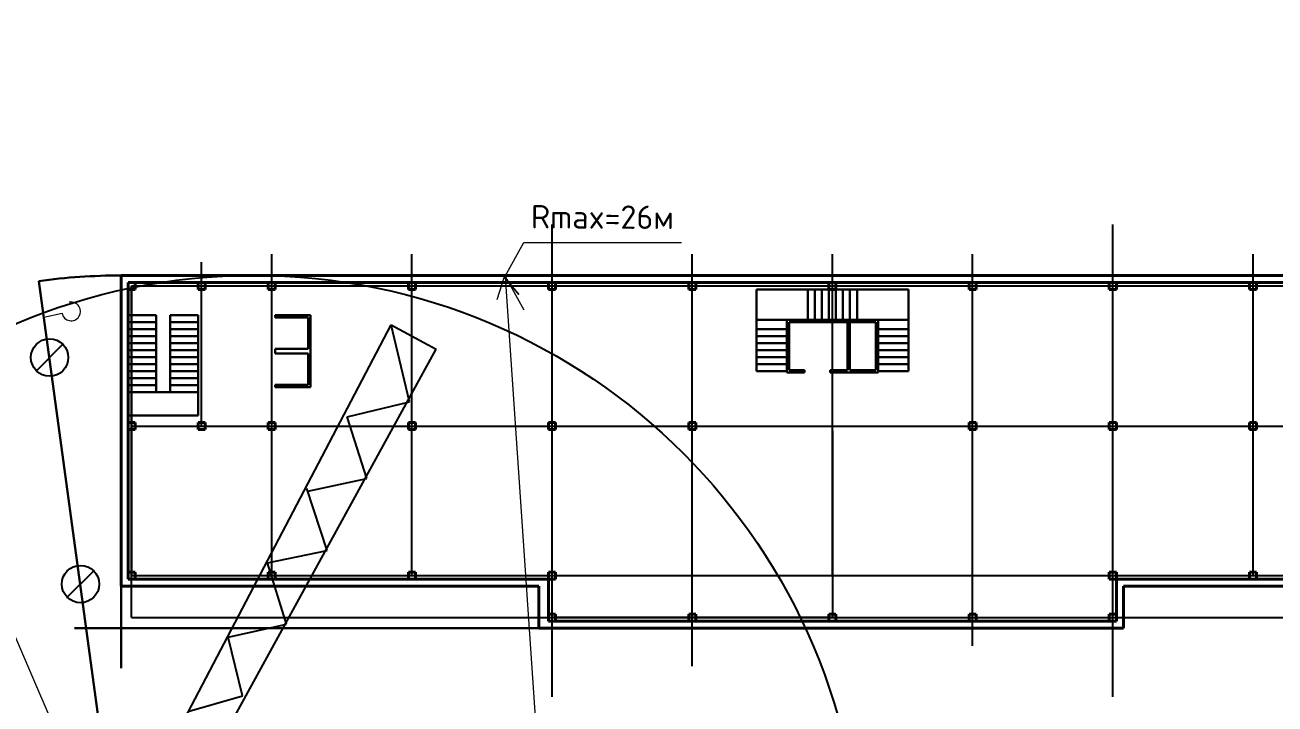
# Model space of a CAD drawing. Header units: millimetres. Extents: x -782 to 10910, y 3841 to 9763.
# Drawn here: x 1701 to 1808, y 7221.9 to 7280 of the extents above; entities that cross this region are included whole.
import ezdxf

# ---------------------------------------------------------------- set-up
doc = ezdxf.new("R2010")
doc.units = ezdxf.units.MM
doc.layers.add('1', color=7, linetype='Continuous')
doc.layers.add('тонкая', color=7, linetype='Continuous')
doc.styles.add('Isocpeur', font='isocpeur.ttf')

msp = doc.modelspace()

# ---------------------------------------------------------------- linework, layer by layer
at = {"lineweight": 13}
for p, q in [((1709.199057, 7206.584232), (1677.62438, 7280.024331)), ((1709.199057, 7206.584232), (1677.62438, 7280.024331)), ((1742.06722, 7258.529158), (1743.675394, 7261.405284)), ((1743.675394, 7261.405284), (1757.187297, 7261.405284)), ((1742.06722, 7258.529158), (1743.675394, 7255.653032)), ((1702.576554, 7255.026697), (1704.144492, 7255.345382))]:
    msp.add_line(p, q, dxfattribs=at)
at = {"lineweight": 25}
for p, q in [((1746.099057, 7222.526962), (1746.099057, 7262.959917)), ((1794.099057, 7222.526962), (1794.099057, 7262.959917)), ((1722.099057, 7232.890508), (1722.099057, 7260.417036)), ((1734.099057, 7232.890508), (1734.099057, 7260.417036)), ((1758.099057, 7225.138682), (1758.099057, 7260.417036)), ((1770.099057, 7232.890508), (1770.099057, 7260.417036)), ((1782.099057, 7226.879307), (1782.099057, 7260.417036)), ((1806.099057, 7232.890508), (1806.099057, 7260.417036)), ((1716.099057, 7245.690508), (1716.099057, 7259.72113)), ((1710.099057, 7229.290508), (1710.099057, 7257.690508)), ((1710.099057, 7257.690508), (1830.099057, 7257.690508)), ((1710.099057, 7257.690508), (1710.099057, 7232.890508)), ((1710.099057, 7257.690508), (1710.099057, 7245.690508)), ((1704.214412, 7252.691116), (1701.951674, 7250.428378)), ((1703.083043, 7251.559747), (1704.214412, 7252.691116)), ((1710.099057, 7247.989923), (1710.099057, 7248.589923)), ((1710.099057, 7245.690508), (1830.099057, 7245.690508)), ((1710.099057, 7245.690508), (1716.099057, 7245.690508)), ((1770.099057, 7245.290508), (1770.099057, 7229.290508)), ((1706.859384, 7233.296013), (1704.596646, 7231.033275)), ((1706.859384, 7233.296013), (1704.596646, 7231.033275)), ((1705.728015, 7232.164644), (1706.859384, 7233.296013)), ((1705.728015, 7232.164644), (1706.859384, 7233.296013)), ((1710.099057, 7232.890508), (1830.099057, 7232.890508)), ((1710.099057, 7232.890508), (1722.099057, 7232.890508)), ((1710.099057, 7229.290508), (1830.099057, 7229.290508)), ((1770.099057, 7229.290508), (1746.099057, 7229.290508)), ((1746.099057, 7229.290508), (1794.099057, 7229.290508))]:
    msp.add_line(p, q, dxfattribs=at)
at = {"lineweight": 30}
for p, q in [((1702.15572, 7258.105018), (1709.199057, 7206.584232)), ((1702.15572, 7258.105018), (1709.199057, 7206.584232)), ((1770.099057, 7257.390508), (1763.599057, 7257.390508)), ((1763.599057, 7257.390508), (1763.599057, 7250.390508)), ((1770.099057, 7257.390508), (1767.999057, 7257.390508)), ((1767.999057, 7257.390508), (1767.999057, 7254.790508)), ((1768.599057, 7257.390508), (1768.599057, 7254.790508)), ((1769.199057, 7257.390508), (1769.199057, 7254.790508)), ((1769.799057, 7257.390508), (1769.799057, 7254.790508)), ((1770.099057, 7257.390508), (1776.599057, 7257.390508)), ((1770.399057, 7257.390508), (1770.399057, 7254.790508)), ((1770.999057, 7257.390508), (1770.999057, 7254.790508)), ((1772.199057, 7257.390508), (1771.599057, 7257.390508)), ((1771.599057, 7257.390508), (1771.599057, 7254.790508)), ((1772.199057, 7254.790508), (1772.199057, 7257.390508)), ((1776.599057, 7257.390508), (1776.599057, 7250.390508)), ((1709.799057, 7255.189923), (1712.199057, 7255.189923)), ((1709.799057, 7255.189923), (1709.799057, 7246.589923)), ((1712.199057, 7248.589923), (1712.199057, 7255.189923)), ((1713.399057, 7248.589923), (1713.399057, 7255.189923)), ((1713.399057, 7255.189923), (1715.799057, 7255.189923)), ((1715.799057, 7246.589923), (1715.799057, 7255.189923)), ((1722.399057, 7255.190508), (1725.419057, 7255.190508)), ((1722.399057, 7254.990508), (1722.399057, 7255.190508)), ((1725.219057, 7254.990508), (1722.399057, 7254.990508)), ((1725.219057, 7252.290508), (1725.219057, 7254.990508)), ((1725.419057, 7255.190508), (1725.419057, 7249.010508)), ((1712.199057, 7254.589923), (1709.799057, 7254.589923)), ((1712.199057, 7253.989923), (1709.799057, 7253.989923)), ((1715.799057, 7254.589923), (1713.399057, 7254.589923)), ((1715.799057, 7253.989923), (1713.399057, 7253.989923)), ((1766.849057, 7254.790508), (1763.599057, 7254.790508)), ((1763.599057, 7254.790508), (1776.599057, 7254.790508)), ((1763.599057, 7253.990508), (1766.199057, 7253.990508)), ((1766.199057, 7250.390508), (1766.199057, 7254.790508)), ((1766.199057, 7254.790508), (1766.199057, 7250.270508)), ((1773.999057, 7254.790508), (1766.199057, 7254.790508)), ((1766.199057, 7254.790508), (1766.799057, 7254.790508)), ((1766.399057, 7250.470508), (1766.399057, 7254.590508)), ((1766.399057, 7254.590508), (1773.799057, 7254.590508)), ((1767.999057, 7254.790508), (1772.199057, 7254.790508)), ((1771.599057, 7254.590508), (1771.399057, 7254.590508)), ((1771.399057, 7254.590508), (1771.399057, 7250.470508)), ((1771.599057, 7250.470508), (1771.599057, 7254.590508)), ((1773.799057, 7254.590508), (1773.799057, 7250.470508)), ((1773.999057, 7250.390508), (1773.999057, 7254.790508)), ((1773.999057, 7250.270508), (1773.999057, 7254.790508)), ((1773.999057, 7253.990508), (1776.599057, 7253.990508)), ((1712.199057, 7253.389923), (1709.799057, 7253.389923)), ((1712.199057, 7252.789923), (1709.799057, 7252.789923)), ((1715.799057, 7253.389923), (1713.399057, 7253.389923)), ((1715.799057, 7252.789923), (1713.399057, 7252.789923)), ((1763.599057, 7253.390508), (1766.199057, 7253.390508)), ((1763.599057, 7252.790508), (1766.199057, 7252.790508)), ((1773.999057, 7253.390508), (1776.599057, 7253.390508)), ((1773.999057, 7252.790508), (1776.599057, 7252.790508)), ((1712.199057, 7252.189923), (1709.799057, 7252.189923)), ((1715.799057, 7252.189923), (1713.399057, 7252.189923)), ((1722.399057, 7252.290508), (1725.219057, 7252.290508)), ((1722.399057, 7251.890508), (1722.399057, 7252.290508)), ((1725.219057, 7251.890508), (1722.399057, 7251.890508)), ((1725.219057, 7251.890508), (1725.219057, 7249.210508)), ((1763.599057, 7252.190508), (1766.199057, 7252.190508)), ((1773.999057, 7252.190508), (1776.599057, 7252.190508)), ((1712.199057, 7251.589923), (1709.799057, 7251.589923)), ((1712.199057, 7250.989923), (1709.799057, 7250.989923)), ((1715.799057, 7251.589923), (1713.399057, 7251.589923)), ((1715.799057, 7250.989923), (1713.399057, 7250.989923)), ((1763.599057, 7251.590508), (1766.199057, 7251.590508)), ((1763.599057, 7250.990508), (1766.199057, 7250.990508)), ((1773.999057, 7251.590508), (1776.599057, 7251.590508)), ((1773.999057, 7250.390508), (1773.999057, 7250.990508)), ((1773.999057, 7250.990508), (1776.599057, 7250.990508)), ((1712.199057, 7250.389923), (1709.799057, 7250.389923)), ((1712.199057, 7249.789923), (1709.799057, 7249.789923)), ((1715.799057, 7250.389923), (1713.399057, 7250.389923)), ((1715.799057, 7249.789923), (1713.399057, 7249.789923)), ((1763.599057, 7250.390508), (1766.199057, 7250.390508)), ((1766.199057, 7250.270508), (1766.399057, 7250.270508)), ((1766.199057, 7250.270508), (1767.699057, 7250.270508)), ((1767.699057, 7250.470508), (1766.399057, 7250.470508)), ((1767.699057, 7250.270508), (1767.699057, 7250.470508)), ((1771.399057, 7250.470508), (1769.899057, 7250.470508)), ((1769.899057, 7250.470508), (1769.899057, 7250.270508)), ((1769.899057, 7250.270508), (1773.999057, 7250.270508)), ((1773.799057, 7250.470508), (1771.599057, 7250.470508)), ((1773.999057, 7250.390508), (1776.599057, 7250.390508)), ((1712.199057, 7249.189923), (1709.799057, 7249.189923)), ((1709.799057, 7248.589923), (1712.199057, 7248.589923)), ((1712.199057, 7248.589923), (1709.799057, 7248.589923)), ((1712.199057, 7248.589923), (1713.399057, 7248.589923)), ((1715.799057, 7249.189923), (1713.399057, 7249.189923)), ((1713.399057, 7248.589923), (1715.799057, 7248.589923)), ((1722.399057, 7249.010508), (1722.399057, 7249.210508)), ((1722.399057, 7249.210508), (1725.219057, 7249.210508)), ((1725.419057, 7249.010508), (1722.399057, 7249.010508)), ((1709.799057, 7246.589923), (1715.799057, 7246.589923)), ((1709.199057, 7231.990508), (1709.199057, 7224.9669)), ((1744.949979, 7228.390508), (1705.20175, 7228.390508))]:
    msp.add_line(p, q, dxfattribs=at)
at = {"lineweight": 40}
for p, q in [((1830.999057, 7258.590508), (1709.199057, 7258.590508)), ((1709.199057, 7258.590508), (1709.199057, 7231.990508)), ((1710.399057, 7257.990508), (1709.799057, 7257.990508)), ((1709.799057, 7257.990508), (1709.799057, 7257.390508)), ((1709.799057, 7257.990508), (1709.799057, 7232.590508)), ((1830.399057, 7257.990508), (1709.799057, 7257.990508)), ((1709.799057, 7257.390508), (1710.399057, 7257.390508)), ((1710.399057, 7257.390508), (1710.399057, 7257.990508)), ((1716.399057, 7257.990508), (1715.799057, 7257.990508)), ((1715.799057, 7257.990508), (1715.799057, 7257.390508)), ((1715.799057, 7257.390508), (1716.399057, 7257.390508)), ((1716.399057, 7257.390508), (1716.399057, 7257.990508)), ((1722.399057, 7257.990508), (1721.799057, 7257.990508)), ((1721.799057, 7257.990508), (1721.799057, 7257.390508)), ((1721.799057, 7257.390508), (1722.399057, 7257.390508)), ((1722.399057, 7257.390508), (1722.399057, 7257.990508)), ((1734.399057, 7257.990508), (1733.799057, 7257.990508)), ((1733.799057, 7257.990508), (1733.799057, 7257.390508)), ((1733.799057, 7257.390508), (1734.399057, 7257.390508)), ((1734.399057, 7257.390508), (1734.399057, 7257.990508)), ((1746.399057, 7257.990508), (1745.799057, 7257.990508)), ((1745.799057, 7257.990508), (1745.799057, 7257.390508)), ((1745.799057, 7257.390508), (1746.399057, 7257.390508)), ((1746.399057, 7257.390508), (1746.399057, 7257.990508)), ((1758.399057, 7257.990508), (1757.799057, 7257.990508)), ((1757.799057, 7257.990508), (1757.799057, 7257.390508)), ((1757.799057, 7257.390508), (1758.399057, 7257.390508)), ((1758.399057, 7257.390508), (1758.399057, 7257.990508)), ((1770.399057, 7257.990508), (1769.799057, 7257.990508)), ((1769.799057, 7257.990508), (1769.799057, 7257.390508)), ((1769.799057, 7257.390508), (1769.799057, 7257.990508)), ((1769.799057, 7257.990508), (1770.399057, 7257.990508)), ((1769.799057, 7257.390508), (1770.399057, 7257.390508)), ((1770.399057, 7257.390508), (1769.799057, 7257.390508)), ((1770.399057, 7257.390508), (1770.399057, 7257.990508)), ((1770.399057, 7257.990508), (1770.399057, 7257.390508)), ((1781.799057, 7257.390508), (1781.799057, 7257.990508)), ((1781.799057, 7257.990508), (1782.399057, 7257.990508)), ((1782.399057, 7257.390508), (1781.799057, 7257.390508)), ((1782.399057, 7257.990508), (1782.399057, 7257.390508)), ((1793.799057, 7257.390508), (1793.799057, 7257.990508)), ((1793.799057, 7257.990508), (1794.399057, 7257.990508)), ((1794.399057, 7257.390508), (1793.799057, 7257.390508)), ((1794.399057, 7257.990508), (1794.399057, 7257.390508)), ((1805.799057, 7257.390508), (1805.799057, 7257.990508)), ((1805.799057, 7257.990508), (1806.399057, 7257.990508)), ((1806.399057, 7257.390508), (1805.799057, 7257.390508)), ((1806.399057, 7257.990508), (1806.399057, 7257.390508)), ((1709.799057, 7248.589923), (1709.799057, 7246.589923)), ((1710.399057, 7245.990508), (1709.799057, 7245.990508)), ((1709.799057, 7245.990508), (1709.799057, 7245.390508)), ((1709.799057, 7245.390508), (1710.399057, 7245.390508)), ((1710.399057, 7245.390508), (1710.399057, 7245.990508)), ((1716.399057, 7245.990508), (1715.799057, 7245.990508)), ((1715.799057, 7245.990508), (1715.799057, 7245.390508)), ((1715.799057, 7245.390508), (1716.399057, 7245.390508)), ((1716.399057, 7245.390508), (1716.399057, 7245.990508)), ((1722.399057, 7245.990508), (1721.799057, 7245.990508)), ((1721.799057, 7245.990508), (1721.799057, 7245.390508)), ((1721.799057, 7245.390508), (1722.399057, 7245.390508)), ((1722.399057, 7245.390508), (1722.399057, 7245.990508)), ((1734.399057, 7245.990508), (1733.799057, 7245.990508)), ((1733.799057, 7245.990508), (1733.799057, 7245.390508)), ((1733.799057, 7245.390508), (1734.399057, 7245.390508)), ((1734.399057, 7245.390508), (1734.399057, 7245.990508)), ((1746.399057, 7245.990508), (1745.799057, 7245.990508)), ((1745.799057, 7245.990508), (1745.799057, 7245.390508)), ((1745.799057, 7245.390508), (1746.399057, 7245.390508)), ((1746.399057, 7245.390508), (1746.399057, 7245.990508)), ((1758.399057, 7245.990508), (1757.799057, 7245.990508)), ((1757.799057, 7245.990508), (1757.799057, 7245.390508)), ((1757.799057, 7245.390508), (1758.399057, 7245.390508)), ((1758.399057, 7245.390508), (1758.399057, 7245.990508)), ((1781.799057, 7245.390508), (1781.799057, 7245.990508)), ((1781.799057, 7245.990508), (1782.399057, 7245.990508)), ((1782.399057, 7245.390508), (1781.799057, 7245.390508)), ((1782.399057, 7245.990508), (1782.399057, 7245.390508)), ((1793.799057, 7245.390508), (1793.799057, 7245.990508)), ((1793.799057, 7245.990508), (1794.399057, 7245.990508)), ((1794.399057, 7245.390508), (1793.799057, 7245.390508)), ((1794.399057, 7245.990508), (1794.399057, 7245.390508)), ((1805.799057, 7245.390508), (1805.799057, 7245.990508)), ((1805.799057, 7245.990508), (1806.399057, 7245.990508)), ((1806.399057, 7245.390508), (1805.799057, 7245.390508)), ((1806.399057, 7245.990508), (1806.399057, 7245.390508)), ((1710.399057, 7233.190508), (1709.799057, 7233.190508)), ((1709.799057, 7233.190508), (1709.799057, 7232.590508)), ((1709.799057, 7232.590508), (1710.399057, 7232.590508)), ((1745.799057, 7232.590508), (1709.799057, 7232.590508)), ((1710.399057, 7232.590508), (1710.399057, 7233.190508)), ((1722.399057, 7233.190508), (1721.799057, 7233.190508)), ((1721.799057, 7233.190508), (1721.799057, 7232.590508)), ((1721.799057, 7232.590508), (1722.399057, 7232.590508)), ((1722.399057, 7232.590508), (1722.399057, 7233.190508)), ((1734.399057, 7233.190508), (1733.799057, 7233.190508)), ((1733.799057, 7233.190508), (1733.799057, 7232.590508)), ((1733.799057, 7232.590508), (1734.399057, 7232.590508)), ((1734.399057, 7232.590508), (1734.399057, 7233.190508)), ((1746.399057, 7233.190508), (1745.799057, 7233.190508)), ((1745.799057, 7233.190508), (1745.799057, 7232.590508)), ((1745.799057, 7232.590508), (1746.399057, 7232.590508)), ((1745.799057, 7232.590508), (1745.799057, 7228.990508)), ((1746.399057, 7232.590508), (1746.399057, 7233.190508)), ((1793.799057, 7232.590508), (1793.799057, 7233.190508)), ((1793.799057, 7233.190508), (1794.399057, 7233.190508)), ((1794.399057, 7232.590508), (1793.799057, 7232.590508)), ((1794.399057, 7233.190508), (1794.399057, 7232.590508)), ((1794.399057, 7228.990508), (1794.399057, 7232.590508)), ((1794.399057, 7232.590508), (1830.399057, 7232.590508)), ((1805.799057, 7232.590508), (1805.799057, 7233.190508)), ((1805.799057, 7233.190508), (1806.399057, 7233.190508)), ((1806.399057, 7232.590508), (1805.799057, 7232.590508)), ((1806.399057, 7233.190508), (1806.399057, 7232.590508)), ((1744.949979, 7231.990508), (1709.199057, 7231.990508)), ((1744.949979, 7231.990508), (1744.949979, 7228.390508)), ((1830.999057, 7231.990508), (1794.999057, 7231.990508)), ((1794.999057, 7231.990508), (1794.999057, 7228.990508)), ((1746.399057, 7229.590508), (1745.799057, 7229.590508)), ((1745.799057, 7229.590508), (1745.799057, 7228.990508)), ((1746.399057, 7228.990508), (1746.399057, 7229.590508)), ((1758.399057, 7229.590508), (1757.799057, 7229.590508)), ((1757.799057, 7229.590508), (1757.799057, 7228.990508)), ((1758.399057, 7228.990508), (1758.399057, 7229.590508)), ((1770.399057, 7229.590508), (1769.799057, 7229.590508)), ((1769.799057, 7229.590508), (1769.799057, 7228.990508)), ((1769.799057, 7228.990508), (1769.799057, 7229.590508)), ((1769.799057, 7229.590508), (1770.399057, 7229.590508)), ((1770.399057, 7228.990508), (1770.399057, 7229.590508)), ((1770.399057, 7229.590508), (1770.399057, 7228.990508)), ((1781.799057, 7228.990508), (1781.799057, 7229.590508)), ((1781.799057, 7229.590508), (1782.399057, 7229.590508)), ((1782.399057, 7229.590508), (1782.399057, 7228.990508)), ((1793.799057, 7228.990508), (1793.799057, 7229.590508)), ((1793.799057, 7229.590508), (1794.399057, 7229.590508)), ((1794.399057, 7229.590508), (1794.399057, 7228.990508)), ((1794.999057, 7228.390508), (1744.949979, 7228.390508)), ((1745.799057, 7228.990508), (1746.399057, 7228.990508)), ((1745.799057, 7228.990508), (1794.399057, 7228.990508)), ((1757.799057, 7228.990508), (1758.399057, 7228.990508)), ((1769.799057, 7228.990508), (1770.399057, 7228.990508)), ((1770.399057, 7228.990508), (1769.799057, 7228.990508)), ((1782.399057, 7228.990508), (1781.799057, 7228.990508)), ((1794.399057, 7228.990508), (1793.799057, 7228.990508)), ((1794.999057, 7228.990508), (1794.999057, 7228.390508))]:
    msp.add_line(p, q, dxfattribs=at)
at = {"lineweight": 18}
for p, q in [((1742.001594, 7258.46429), (1741.375942, 7256.485059)), ((1743.258474, 7256.940625), (1742.001594, 7258.46429)), ((1742.03152, 7258.428012), (1743.258474, 7256.940625))]:
    msp.add_line(p, q, dxfattribs=at)
at = {"lineweight": 20}
msp.add_line((1742.092882, 7258.46429), (1745.622691, 7206.584232), dxfattribs=at)
at = {"color": 0, "lineweight": 25, "ltscale": 100}
for p, q in [((1733.890475, 7247.779565), (1732.314445, 7254.351889)), ((1728.549543, 7246.490307), (1733.890475, 7247.779565)), ((1730.242793, 7241.202238), (1728.549543, 7246.490307)), ((1725.190802, 7240.131204), (1730.242793, 7241.202238)), ((1726.833685, 7235.037983), (1725.098818, 7240.349068)), ((1721.740078, 7233.989964), (1726.833685, 7235.037983)), ((1723.353855, 7228.745848), (1721.740078, 7233.989964)), ((1718.381338, 7227.630861), (1723.353855, 7228.745848)), ((1719.601664, 7222.60434), (1718.381338, 7227.630861)), ((1715.022597, 7221.271757), (1719.601664, 7222.60434))]:
    msp.add_line(p, q, dxfattribs=at)
at = {"lineweight": -3}
msp.add_circle((1720.55414, 7206.584232), 52.006276, dxfattribs=at)
at = {"lineweight": 25}
for centre in [(1703.083043, 7251.559747), (1705.728015, 7232.164644), (1705.728015, 7232.164644)]:
    msp.add_circle(centre, 1.599997, dxfattribs=at)
at = {"lineweight": 30}
msp.add_arc((1709.199057, 7206.584232), 52, 90, 97.78457087, dxfattribs=at)
at = {"lineweight": 13}
msp.add_arc((1704.928461, 7255.504725), 0.799999, 191.48893304, 101.48893304, dxfattribs=at)
at = {"layer": 'тонкая', "color": 0, "lineweight": 25, "ltscale": 5000}
for p, q in [((1708.305117, 7208.553551), (1732.314445, 7254.351889)), ((1708.305117, 7208.553551), (1732.314445, 7254.351889)), ((1732.314445, 7254.351889), (1736.162903, 7252.275007)), ((1711.294428, 7206.940321), (1736.162903, 7252.275007)), ((1711.294428, 7206.940321), (1736.162903, 7252.275007))]:
    msp.add_line(p, q, dxfattribs=at)

# ---------------------------------------------------------------- texts
at = {"layer": '1', "insert": (1744.291076, 7264.619434), "char_height": 2, "width": 335.51997649, "attachment_point": 1, "rotation": 359.70756521, "style": 'Isocpeur'}
msp.add_mtext('Rmax=26м', dxfattribs=at)

doc.saveas('drawing.dxf')
